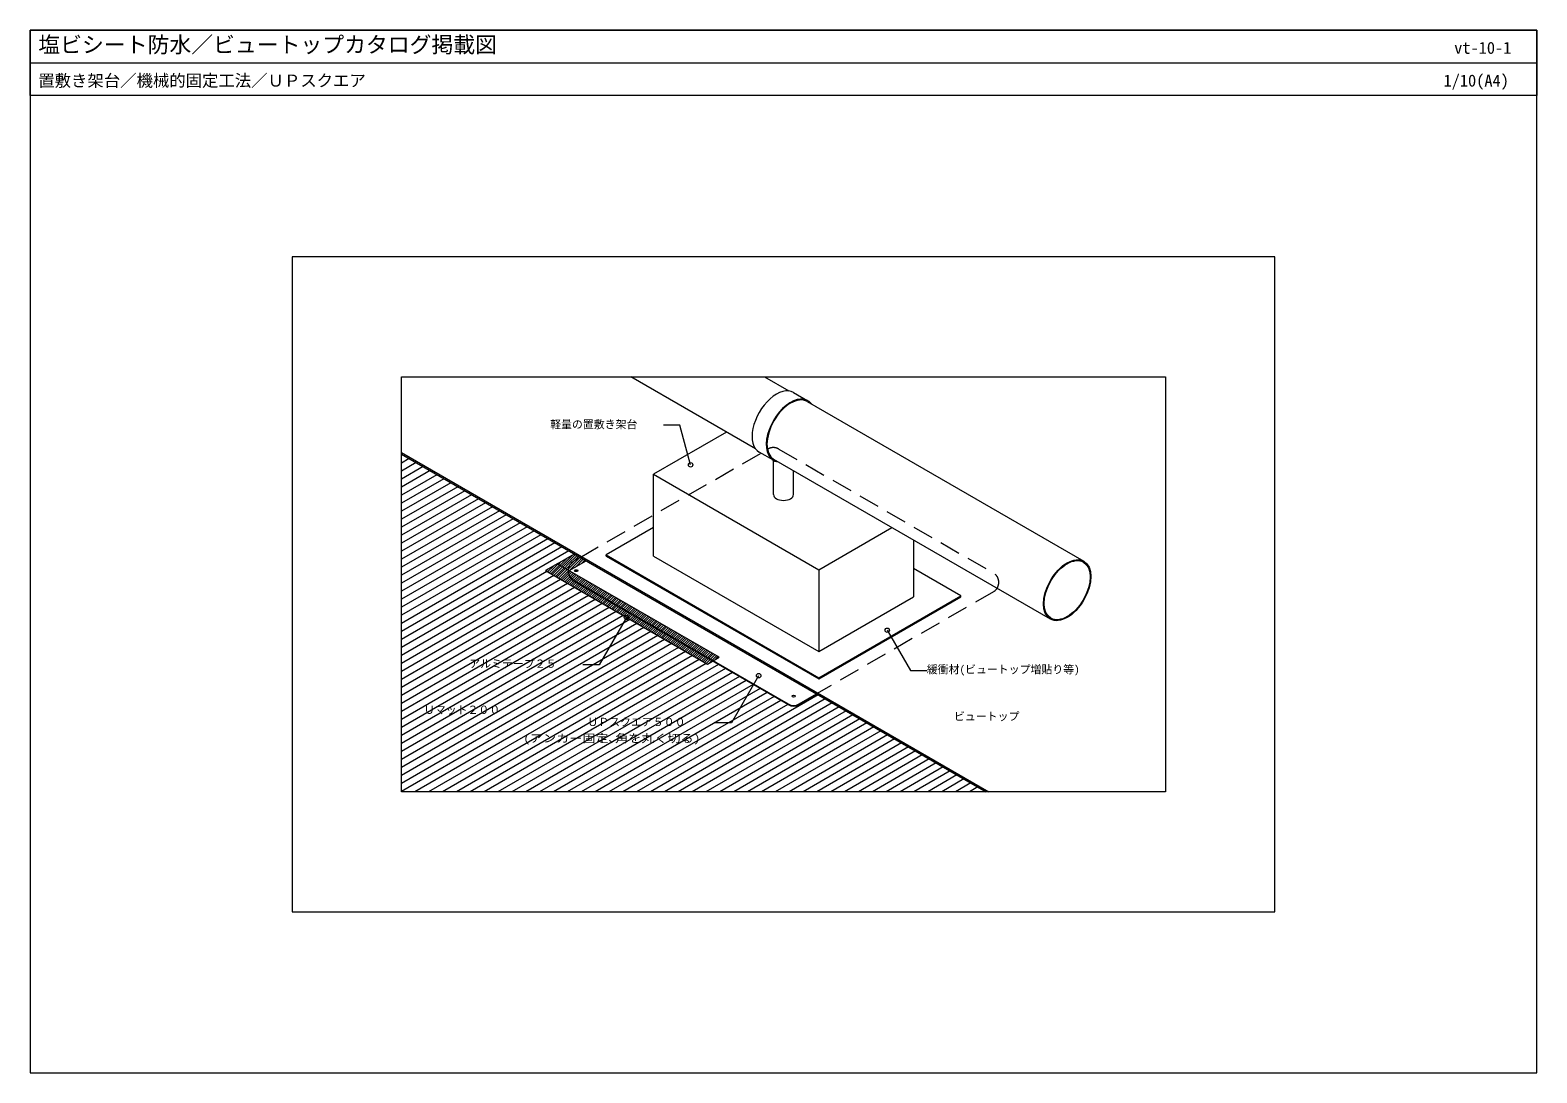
# Model space of a CAD drawing. Units: millimetres, scale not verified. Extents: x -1380 to 1380, y -955 to 955.
import ezdxf
from ezdxf.enums import TextEntityAlignment as Align

# ---------------------------------------------------------------- set-up
doc = ezdxf.new("R2010")
doc.units = ezdxf.units.MM
doc.header["$LTSCALE"] = 3
doc.linetypes.add('USER1', pattern=[19.05, 12.7, -6.35])
for name, color, linetype, lineweight in [('0-0_0', 7, 'Continuous', 18), ('0-1_WAKU', 7, 'Continuous', 18), ('0-2_KUTAI', 3, 'Continuous', 18), ('0-3_BOUSUI', 1, 'Continuous', 18), ('0-4_MOJI', 7, 'Continuous', 18), ('0-5_HATCH', 9, 'Continuous', 18), ('0-7_KANAMONO', 4, 'Continuous', 18), ('0-8_BUHIN', 5, 'Continuous', 18)]:
    doc.layers.add(name, color=color, linetype=linetype, lineweight=lineweight)
doc.styles.add('ＭＳ ゴシック', font='')
doc.styles.get('ＭＳ ゴシック').set_extended_font_data('MS Gothic')

msp = doc.modelspace()

# ---------------------------------------------------------------- linework, layer by layer
at = {"layer": '0-0_0'}
msp.add_line((-1380, 895), (1380, 895), dxfattribs=at)
msp.add_lwpolyline([(-900, -660), (900, -660), (900, 540), (-900, 540)], close=True, dxfattribs=at)
at = {"layer": '0-0_0', "lineweight": 9}
msp.add_lwpolyline([(-700, 320), (700, 320), (700, -440), (-700, -440)], close=True, dxfattribs=at)
at = {"layer": '0-1_WAKU'}
for points in [[(1380, 835), (-1380, 835), (-1380, 955), (1380, 955)], [(-1380, -955), (1380, -955), (1380, 955), (-1380, 955)]]:
    msp.add_lwpolyline(points, close=True, dxfattribs=at)
at = {"layer": '0-2_KUTAI'}
for p, q in [((-238.157, -8.339), (-238.157, 141.661)), ((238.157, 20.95), (238.157, -83.339)), ((64.952, -33.339), (64.952, -183.339))]:
    msp.add_line(p, q, dxfattribs=at)
for points in [[(-104.539, 218.806), (-238.157, 141.661), (64.952, -33.339), (198.57, 43.806)], [(-238.157, -8.339), (64.952, -183.339), (238.157, -83.339)]]:
    msp.add_lwpolyline(points, dxfattribs=at)
at = {"layer": '0-3_BOUSUI'}
for p, q in [((-700, 181.417), (376.325, -440)), ((-700, 178.417), (371.129, -440)), ((-414.393, -22.589), (-383.121, -4.534)), ((-392.743, -35.089), (-361.47, -17.034)), ((-324.76, -8.339), (-324.76, -6.339)), ((324.759, -83.339), (324.759, -81.339)), ((64.952, -233.339), (64.952, -231.339))]:
    msp.add_line(p, q, dxfattribs=at)
for points in [[(-238.157, 43.661), (-324.76, -6.339), (64.952, -231.339), (324.759, -81.339), (238.157, -31.339)], [(-324.76, -8.339), (64.952, -233.339), (324.759, -83.339)]]:
    msp.add_lwpolyline(points, dxfattribs=at)
msp.add_lwpolyline([(-414.393, -22.589), (-436.044, -35.089), (-139.43, -206.339), (-117.78, -193.839)], close=True, dxfattribs=at)
at = {"layer": '0-4_MOJI'}
for p, q in [((-189.61, 231.167), (-219.61, 231.167)), ((-170.198, 158.722), (-189.61, 231.167)), ((-287.737, -120.714), (-337.737, -207.316)), ((190.042, -144.175), (232.542, -217.787)), ((-337.737, -207.316), (-367.737, -207.316)), ((232.542, -217.787), (262.542, -217.787)), ((-45.508, -227.456), (-95.508, -314.059)), ((-95.508, -314.059), (-125.508, -314.059))]:
    msp.add_line(p, q, dxfattribs=at)
for centre in [(-170.198, 158.722), (-287.737, -120.714), (190.042, -144.175), (-45.508, -227.456)]:
    msp.add_circle(centre, 4, dxfattribs=at)
at = {"layer": '0-5_HATCH'}
for p, q in [((-698.235, 177.397), (-700, 176.378)), ((-685.535, 170.065), (-700, 161.713)), ((-672.835, 162.733), (-700, 147.049)), ((-660.135, 155.4), (-700, 132.384)), ((-647.435, 148.068), (-700, 117.719)), ((-634.735, 140.735), (-700, 103.054)), ((-622.035, 133.403), (-700, 88.39)), ((-609.335, 126.071), (-700, 73.725)), ((-596.635, 118.738), (-700, 59.06)), ((-583.935, 111.406), (-700, 44.396)), ((-571.235, 104.074), (-700, 29.731)), ((-558.535, 96.741), (-700, 15.066)), ((-545.835, 89.409), (-700, 0.402)), ((-533.135, 82.077), (-700, -14.263)), ((-520.435, 74.744), (-700, -28.928)), ((-507.735, 67.412), (-700, -43.593)), ((-495.035, 60.08), (-700, -58.257)), ((-482.335, 52.747), (-700, -72.922)), ((-469.635, 45.415), (-700, -87.587)), ((-456.935, 38.083), (-700, -102.251)), ((-444.235, 30.75), (-700, -116.916)), ((-431.535, 23.418), (-700, -131.581)), ((-418.835, 16.086), (-700, -146.245)), ((-406.135, 8.753), (-700, -160.91)), ((-393.435, 1.421), (-700, -175.575)), ((-431.995, -37.426), (-420.933, -26.365)), ((-429.148, -39.07), (-413.299, -23.221)), ((-426.302, -40.714), (-410.452, -24.864)), ((-423.455, -42.357), (-407.606, -26.508)), ((-412.451, -23.71), (-407.144, -18.403)), ((-409.604, -25.354), (-396.52, -12.27)), ((-406.757, -26.997), (-385.896, -6.136)), ((-403.911, -28.641), (-381.018, -5.748)), ((-391.928, -34.619), (-369.631, -12.322)), ((-381.304, -28.485), (-366.785, -13.965)), ((-370.681, -22.351), (-363.938, -15.609)), ((-433.658, -36.467), (-700, -190.239)), ((-420.958, -43.799), (-700, -204.904)), ((-408.258, -51.131), (-700, -219.569)), ((-434.842, -35.783), (-431.557, -32.498)), ((-420.608, -44.001), (-404.759, -28.151)), ((-417.762, -45.644), (-401.912, -29.795)), ((-414.915, -47.288), (-399.066, -31.438)), ((-412.069, -48.931), (-396.219, -33.082)), ((-409.222, -50.575), (-393.373, -34.725)), ((-406.375, -52.218), (-390.526, -36.369)), ((-403.529, -53.862), (-387.679, -38.012)), ((-400.682, -55.505), (-384.833, -39.656)), ((-397.835, -57.149), (-381.986, -41.299)), ((-394.989, -58.792), (-379.139, -42.943)), ((-392.142, -60.436), (-376.293, -44.586)), ((-389.296, -62.079), (-373.446, -46.23)), ((-386.449, -63.723), (-370.6, -47.873)), ((-383.602, -65.366), (-367.753, -49.517)), ((-380.756, -67.01), (-364.906, -51.16)), ((-377.909, -68.653), (-362.06, -52.804)), ((-375.062, -70.297), (-359.213, -54.447)), ((-395.558, -58.464), (-700, -234.234)), ((-382.858, -65.796), (-700, -248.898)), ((-370.158, -73.128), (-700, -263.563)), ((-357.458, -80.461), (-700, -278.228)), ((-372.216, -71.94), (-356.366, -56.091)), ((-369.369, -73.584), (-353.52, -57.734)), ((-366.523, -75.227), (-350.673, -59.378)), ((-363.676, -76.871), (-347.827, -61.021)), ((-360.829, -78.514), (-344.98, -62.665)), ((-357.983, -80.158), (-342.133, -64.308)), ((-355.136, -81.801), (-339.287, -65.952)), ((-352.289, -83.445), (-336.44, -67.595)), ((-349.443, -85.088), (-333.593, -69.239)), ((-346.596, -86.732), (-330.747, -70.882)), ((-343.75, -88.375), (-327.9, -72.526)), ((-340.903, -90.019), (-325.054, -74.169)), ((-338.056, -91.662), (-322.207, -75.813)), ((-335.21, -93.306), (-319.36, -77.456)), ((-332.363, -94.949), (-316.514, -79.1)), ((-329.516, -96.593), (-313.667, -80.743)), ((-326.67, -98.236), (-310.82, -82.387)), ((-344.758, -87.793), (-700, -292.892)), ((-332.058, -95.125), (-700, -307.557)), ((-319.358, -102.458), (-700, -322.222)), ((-306.658, -109.79), (-700, -336.886)), ((-323.823, -99.88), (-307.974, -84.03)), ((-320.977, -101.523), (-305.127, -85.674)), ((-318.13, -103.167), (-302.281, -87.317)), ((-315.283, -104.81), (-299.434, -88.961)), ((-312.437, -106.454), (-296.587, -90.604)), ((-309.59, -108.097), (-293.741, -92.248)), ((-306.743, -109.741), (-290.894, -93.891)), ((-303.897, -111.384), (-288.047, -95.535)), ((-301.05, -113.028), (-285.201, -97.178)), ((-298.204, -114.671), (-282.354, -98.822)), ((-295.357, -116.315), (-279.508, -100.465)), ((-292.51, -117.958), (-276.661, -102.109)), ((-289.664, -119.602), (-273.814, -103.752)), ((-286.817, -121.245), (-270.968, -105.396)), ((-283.97, -122.889), (-268.121, -107.039)), ((-281.124, -124.532), (-265.274, -108.683)), ((-278.277, -126.176), (-262.428, -110.326)), ((-293.958, -117.122), (-700, -351.551)), ((-281.258, -124.455), (-700, -366.216)), ((-268.558, -131.787), (-700, -380.881)), ((-275.43, -127.819), (-259.581, -111.97)), ((-272.584, -129.463), (-256.734, -113.613)), ((-269.737, -131.106), (-253.888, -115.257)), ((-266.891, -132.75), (-251.041, -116.9)), ((-264.044, -134.393), (-248.195, -118.544)), ((-261.197, -136.037), (-245.348, -120.187)), ((-258.351, -137.68), (-242.501, -121.831)), ((-255.504, -139.324), (-239.655, -123.474)), ((-252.657, -140.967), (-236.808, -125.118)), ((-249.811, -142.611), (-233.961, -126.761)), ((-246.964, -144.254), (-231.115, -128.405)), ((-244.118, -145.898), (-228.268, -130.048)), ((-241.271, -147.541), (-225.422, -131.692)), ((-238.424, -149.185), (-222.575, -133.335)), ((-235.578, -150.828), (-219.728, -134.979)), ((-232.731, -152.472), (-216.882, -136.622)), ((-255.858, -139.119), (-700, -395.545)), ((-243.158, -146.452), (-700, -410.21)), ((-230.458, -153.784), (-700, -424.875)), ((-217.758, -161.117), (-700, -439.539)), ((-229.884, -154.115), (-214.035, -138.266)), ((-227.038, -155.759), (-211.188, -139.909)), ((-224.191, -157.402), (-208.342, -141.553)), ((-221.345, -159.046), (-205.495, -143.196)), ((-218.498, -160.689), (-202.649, -144.84)), ((-215.651, -162.333), (-199.802, -146.483)), ((-212.805, -163.976), (-196.955, -148.127)), ((-209.958, -165.62), (-194.109, -149.77)), ((-207.111, -167.263), (-191.262, -151.414)), ((-204.265, -168.907), (-188.415, -153.057)), ((-201.418, -170.55), (-185.569, -154.701)), ((-198.572, -172.194), (-182.722, -156.344)), ((-195.725, -173.837), (-179.876, -157.988)), ((-192.878, -175.481), (-177.029, -159.631)), ((-190.032, -177.124), (-174.182, -161.275)), ((-187.185, -178.768), (-171.336, -162.918)), ((-184.338, -180.411), (-168.489, -164.562)), ((-205.058, -168.449), (-675.398, -440)), ((-192.358, -175.781), (-649.998, -440)), ((-179.658, -183.114), (-624.598, -440)), ((-166.958, -190.446), (-599.198, -440)), ((-181.492, -182.055), (-165.642, -166.205)), ((-178.645, -183.698), (-162.796, -167.849)), ((-175.799, -185.342), (-159.949, -169.492)), ((-172.952, -186.985), (-157.103, -171.136)), ((-170.105, -188.629), (-154.256, -172.779)), ((-167.259, -190.272), (-151.409, -174.423)), ((-164.412, -191.916), (-148.563, -176.066)), ((-161.565, -193.559), (-145.716, -177.71)), ((-158.719, -195.203), (-142.869, -179.353)), ((-155.872, -196.846), (-140.023, -180.997)), ((-153.026, -198.49), (-137.176, -182.64)), ((-150.179, -200.133), (-134.33, -184.284)), ((-147.332, -201.777), (-131.483, -185.927)), ((-144.486, -203.42), (-128.636, -187.571)), ((-141.639, -205.064), (-125.79, -189.214)), ((-137.05, -204.965), (-122.943, -190.858)), ((-126.426, -198.831), (-120.096, -192.501)), ((-154.258, -197.778), (-573.798, -440)), ((-141.558, -205.111), (-548.398, -440)), ((-118.985, -206.743), (-522.998, -440)), ((-106.285, -214.075), (-497.598, -440)), ((-93.585, -221.408), (-472.198, -440)), ((-80.885, -228.74), (-446.798, -440)), ((-68.185, -236.072), (-421.398, -440)), ((-55.485, -243.405), (-395.998, -440)), ((-42.785, -250.737), (-370.598, -440)), ((-30.085, -258.069), (-345.198, -440)), ((-17.385, -265.402), (-319.798, -440)), ((-4.685, -272.734), (-294.398, -440)), ((63.765, -262.544), (-243.598, -440)), ((76.465, -269.876), (-218.198, -440)), ((8.015, -280.066), (-268.998, -440)), ((89.165, -277.208), (-192.798, -440)), ((101.865, -284.541), (-167.398, -440)), ((114.565, -291.873), (-141.998, -440)), ((127.265, -299.205), (-116.598, -440)), ((139.965, -306.538), (-91.198, -440)), ((152.665, -313.87), (-65.798, -440)), ((165.365, -321.202), (-40.398, -440)), ((178.065, -328.535), (-14.998, -440)), ((190.765, -335.867), (10.402, -440)), ((203.465, -343.2), (35.802, -440)), ((216.165, -350.532), (61.202, -440)), ((228.865, -357.864), (86.602, -440)), ((241.565, -365.197), (112.002, -440)), ((254.265, -372.529), (137.402, -440)), ((266.965, -379.861), (162.802, -440)), ((279.665, -387.194), (188.202, -440)), ((292.365, -394.526), (213.602, -440)), ((305.065, -401.858), (239.002, -440)), ((317.765, -409.191), (264.402, -440)), ((330.465, -416.523), (289.802, -440)), ((343.165, -423.855), (315.202, -440)), ((355.865, -431.188), (340.602, -440)), ((368.565, -438.52), (366.002, -440))]:
    msp.add_line(p, q, dxfattribs=at)
for points in [[(-401.064, -30.284), (-394.224, -23.444), (-378.171, -7.391)], [(-398.218, -31.928), (-383.6, -17.311), (-375.325, -9.035)], [(-395.371, -33.571), (-372.977, -11.177), (-372.478, -10.678)]]:
    msp.add_lwpolyline(points, dxfattribs=at)
at = {"layer": '0-7_KANAMONO', "linetype": 'USER1'}
for p, q in [((-372.296, -10.784), (-28.62, 187.638)), ((-8.62, 187.638), (384.393, -39.268)), ((384.393, -73.909), (60.717, -260.784))]:
    msp.add_line(p, q, dxfattribs=at)
at = {"layer": '0-7_KANAMONO'}
for p, q in [((-372.296, -10.784), (-384.393, -17.768)), ((-384.393, -52.409), (8.619, -279.315)), ((-384.393, -53.509), (8.619, -280.415)), ((28.619, -279.315), (60.717, -260.784)), ((28.619, -280.415), (61.67, -261.334))]:
    msp.add_line(p, q, dxfattribs=at)
at = {"layer": '0-7_KANAMONO', "linetype": 'USER1'}
for centre, start, end in [((-18.62, 170.317), 60, 120), ((374.393, -56.589), 300, 60)]:
    msp.add_arc(centre, 20, start, end, dxfattribs=at)
at = {"layer": '0-7_KANAMONO'}
for centre, start, end in [((-374.393, -35.089), 120, 240), ((-374.393, -36.189), 178.42417, 240), ((18.619, -261.995), 240, 300), ((18.619, -263.095), 240, 300)]:
    msp.add_arc(centre, 20, start, end, dxfattribs=at)
for centre in [(-379.752, -35.089), (18.619, -265.089)]:
    msp.add_ellipse(centre, major_axis=(3.062, 0), ratio=0.57735, dxfattribs=at)
at = {"layer": '0-8_BUHIN'}
for p, q in [((-51.165, 187.991), (-279.812, 320)), ((-34.863, 320), (10.072, 294.057)), ((18.547, 291.285), (44.528, 276.285)), ((43.609, 274.694), (550.234, -17.806)), ((-18.547, 167.037), (-44.528, 182.037)), ((-18.371, 104.161), (-18.371, 166.937)), ((488.997, -123.872), (-17.628, 168.628)), ((18.371, 104.161), (18.371, 147.844))]:
    msp.add_line(p, q, dxfattribs=at)
for centre, major_axis, start_param, end_param in [((-12.99, 236.661), (-31.537, -54.624), 3.14159265, 6.28318531), ((12.99, 221.661), (30.619, 53.033), 0, 3.14159265), ((12.99, 221.661), (-31.537, -54.624), 2.89964757, 6.52513039), ((0, 104.161), (-18.371, 0), 6.28318531, 9.42477796)]:
    msp.add_ellipse(centre, major_axis=major_axis, ratio=0.57735, start_param=start_param, end_param=end_param, dxfattribs=at)
for major_axis in [(30.619, 53.033), (29.7, 51.442)]:
    msp.add_ellipse((519.615, -70.839), major_axis=major_axis, ratio=0.57735, dxfattribs=at)

# ---------------------------------------------------------------- texts
at = {"layer": '0-1_WAKU', "style": 'ＭＳ ゴシック'}
for s, height, p in [('塩ビシート防水／ビュートップカタログ掲載図', 29.33, (-1365, 905)), ('vt-10-1', 21.99, (1228.553, 905)), ('置敷き架台／機械的固定工法／ＵＰスクエア', 21.99, (-1365, 845)), ('1/10(A4)', 21.99, (1209.061, 845))]:
    msp.add_text(s, height=height, dxfattribs=at).set_placement(p, align=Align.BOTTOM_LEFT)
at = {"layer": '0-4_MOJI', "style": 'ＭＳ ゴシック'}
for s, p in [('軽量の置敷き架台', (-427.528, 221.167)), ('アルミテープ２５', (-575.656, -217.316)), ('緩衝材(ビュートップ増貼り等)', (262.542, -227.787)), ('Ｕマット２００', (-658.831, -301.768)), ('ＵＰスクエア５００', (-359.417, -324.059)), ('ビュートップ', (312.18, -313.763))]:
    msp.add_text(s, height=14.66, dxfattribs=at).set_placement(p, align=Align.BOTTOM_LEFT)
at = {"layer": '0-4_MOJI', "style": 'ＭＳ ゴシック', "width": 1.2}
msp.add_text('(アンカー固定､角を丸く切る)', height=14.66, dxfattribs=at).set_placement((-476.371, -354.059), align=Align.BOTTOM_LEFT)

doc.saveas('drawing.dxf')
